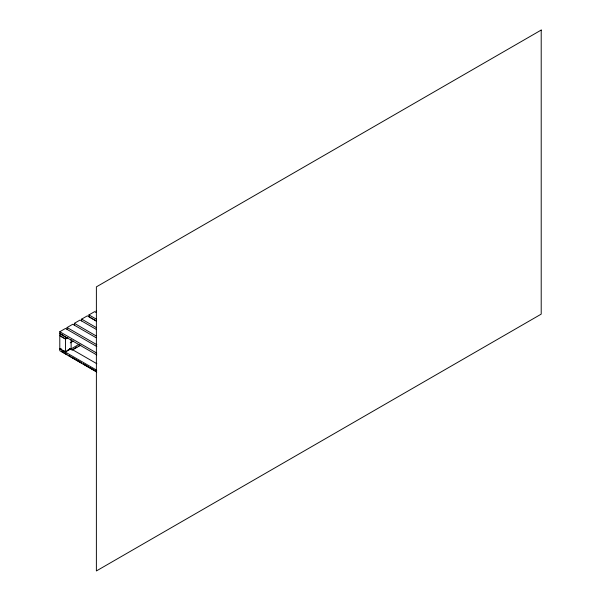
<?xml version="1.0" encoding="UTF-8"?>
<svg xmlns="http://www.w3.org/2000/svg" width="601" height="601" viewBox="0 0 601 601"><rect width="100%" height="100%" fill="white"/><g stroke="black" fill="none" stroke-linecap="round" stroke-linejoin="round"><path stroke-width="0.9" d="M96.769 354.928L59.792 333.578L59.792 331.737L65.464 328.462L96.821 346.544M67.079 329.371L67.079 327.53L72.751 324.255L96.07 337.694M74.374 325.164L74.374 323.323L80.038 320.048L96.122 329.31M81.661 320.957L81.661 319.116L87.325 315.841L96.168 320.949L88.948 316.75L88.948 314.909L94.612 311.634L96.22 312.565L96.235 310.702M65.464 338.881L65.464 337.041L59.792 333.765L59.792 335.606L65.464 338.881L67.875 337.492M71.128 339.482L71.128 348.7L65.464 351.976L59.792 348.7L59.792 335.794L65.464 339.069L67.59 337.837M70.242 342.855L73.457 341M67.89 350.105L70.325 348.7M67.079 350.759L65.464 351.69L63.841 350.759M67.89 350.285L70.325 348.888M69.513 348.888L71.128 348.888L79.159 344.245M75.178 347.926L76.8 346.987M72.751 349.512L76.8 347.175M78.423 346.236L80.038 345.305M71.932 350.263L80.85 345.117M96.769 372.072L59.792 350.729L59.792 348.888L61.415 348.888M88.948 314.909L96.183 319.086M81.661 319.116L96.122 327.47M74.374 323.323L96.07 335.854M67.079 327.53L96.821 344.696M59.792 331.737L96.769 353.08M60.603 333.765L63.03 335.17M71.128 348.888L96.829 363.718M59.792 348.888L96.769 370.231M61.415 351.194L63.03 352.133M64.653 353.065L66.275 354.004M68.702 355.401L70.325 356.34M71.94 357.272L80.85 362.418M83.276 363.823L88.137 366.625M89.759 367.557L95.424 370.832M61.415 351.382L67.079 354.65M68.702 355.589L81.661 363.072M83.276 364.003L96.235 371.486M65.464 339.069L65.464 351.976M541.208 30.05L96.378 286.872L96.378 570.95L541.208 314.128L541.208 30.05"/></g></svg>
